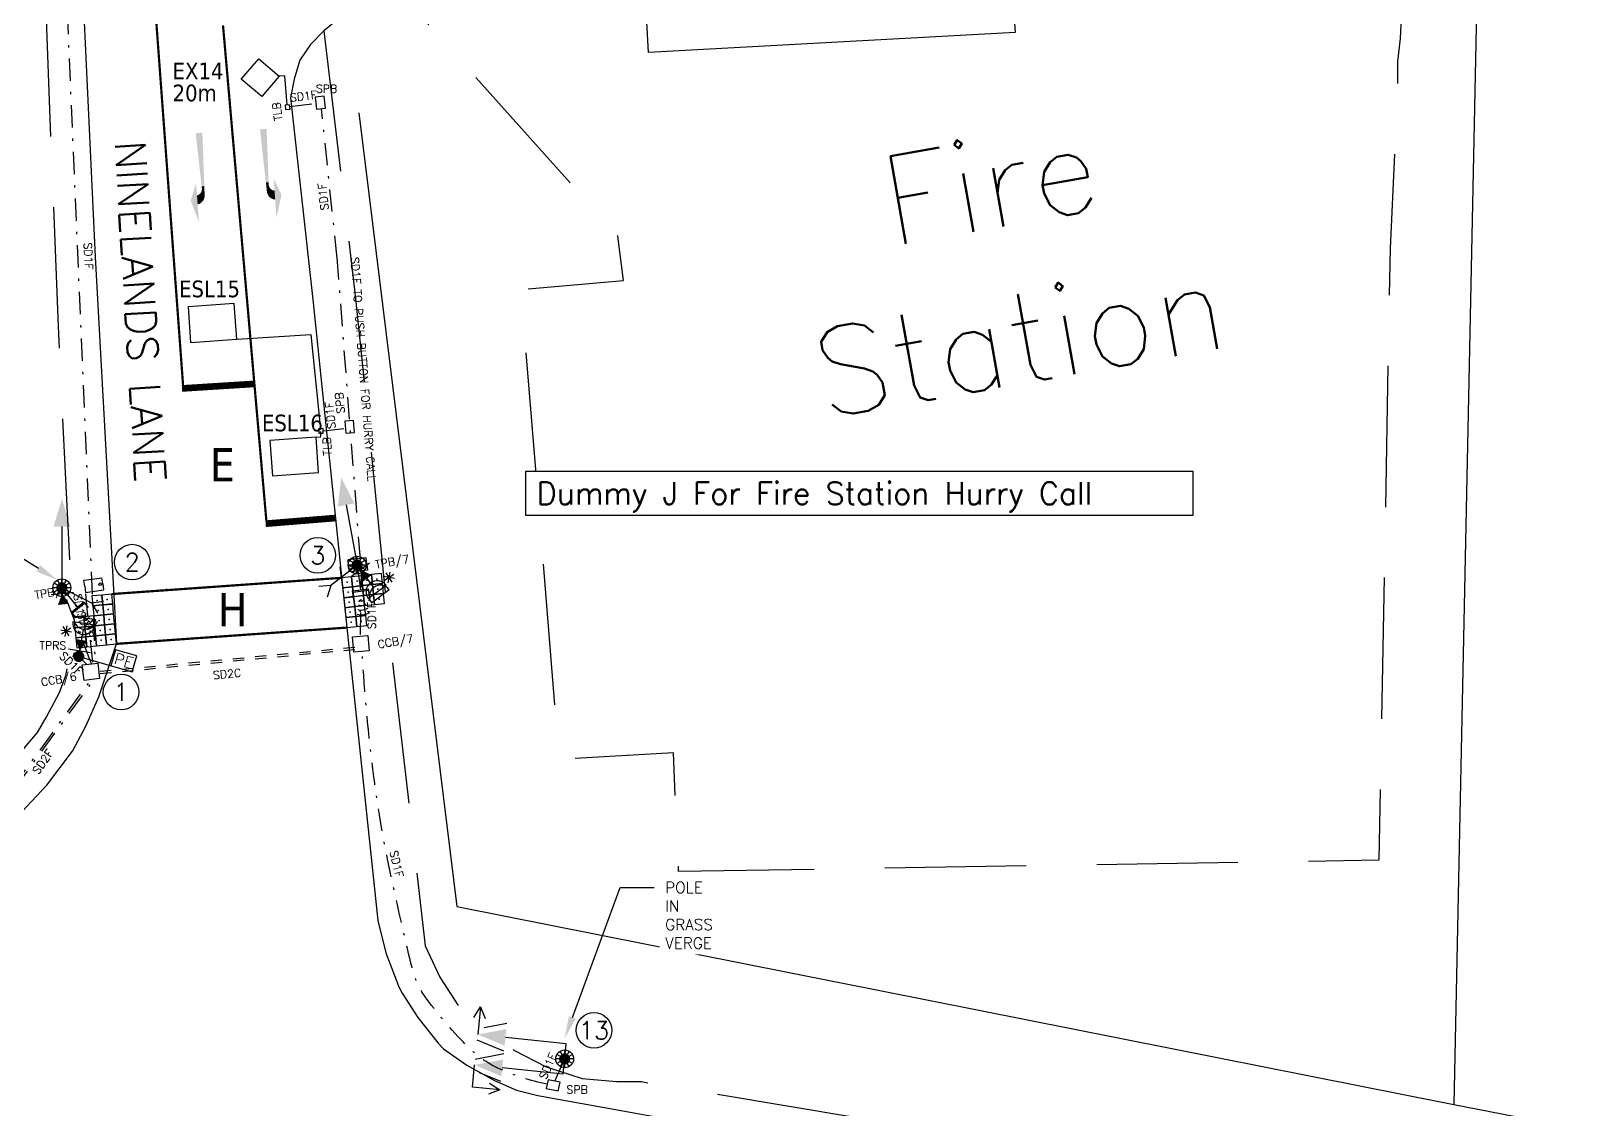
# Model space of a CAD drawing. Extents: x 441020 to 630336, y 432046 to 448236.
# Drawn here: x 629060.9 to 629130.1, y 447529.8 to 447578.3 of the extents above; entities that cross this region are included whole.
import ezdxf
from ezdxf import colors
from ezdxf.entities.mleader import LeaderData, LeaderLine
from ezdxf.enums import TextEntityAlignment as Align
from ezdxf.math import Vec2, Vec3

# ---------------------------------------------------------------- set-up
doc = ezdxf.new("R2010")
doc.units = 0
for name, pattern in [('1001', [2, 1, 0, 1]), ('1004', [6, 4, -2]), ('1055', [0.6, 0.1, -0.5]), ('BLIP', [1, 0.5, -0.5]), ('DASHDOT1', [2, 1, -0.5, 0, -0.5]), ('HIDDEN', [9.525, 6.35, -3.175])]:
    doc.linetypes.add(name, pattern=pattern)
doc.layers.get('0').update_dxf_attribs({"color": 222, "linetype": 'CONTINUOUS'})
for name, color, linetype in [('BASE', 7, 'CONTINUOUS'), ('BUILDOUT', 8, 'CONTINUOUS'), ('BUILDTXT', 8, 'CONTINUOUS'), ('DATA', 7, 'CONTINUOUS'), ('du-EXISTINGBOX', 181, 'CONTINUOUS'), ('du-EXISTINGDUCT-C1', 181, 'BLIP'), ('du-EXISTINGDUCT-F1', 181, 'DASHDOT1'), ('du-EXISTINGTEXT', 181, 'CONTINUOUS'), ('du-REMOVALSBOX', 8, 'CONTINUOUS'), ('du-REMOVALSTEXT', 8, 'CONTINUOUS'), ('du-UTMCBOX', 40, 'CONTINUOUS'), ('du-UTMCDUCT-F1', 40, 'DASHDOT1'), ('du-UTMCTEXT', 40, 'CONTINUOUS'), ('GENLINE', 8, 'CONTINUOUS'), ('GENPECK', 8, 'HIDDEN'), ('LINES', 7, 'CONTINUOUS'), ('NUMBERS', 7, 'CONTINUOUS'), ('PHASE', 1, 'CONTINUOUS'), ('ROAD', 7, 'CONTINUOUS'), ('ROADTXT', 7, 'CONTINUOUS'), ('TACTPAVE', 7, 'CONTINUOUS'), ('UTC MOVA LOOP LABELS', 1, 'CONTINUOUS'), ('UTC MOVA LOOPS', 3, 'CONTINUOUS'), ('UTC_HURRY CALL NOTE', 1, 'CONTINUOUS'), ('UTC_POLES', 7, 'CONTINUOUS'), ('UTC_SIGNAL NOTE', 1, 'CONTINUOUS'), ('UTC_SIGNALS', 7, 'CONTINUOUS'), ('ZY-00-M_500.00_northp', 7, 'CONTINUOUS')]:
    doc.layers.add(name, color=color, linetype=linetype)
doc.styles.add('KTS_TAHOMA', font='tahoma.ttf')
doc.styles.add('ROMANS', font='romans')
doc.styles.get("Standard").update_dxf_attribs({"font": 'simplex'})

# ---------------------------------------------------------------- blocks, each defined once
blk = doc.blocks.new('1038R4')
at = {"linetype": 'Continuous'}
for points in [[(0.57, 3.006), (0.26, 4.003), (0.278, 2.253)], [(0.081, 2.668), (-0.074, 2.746), (0.103, 2.698), (-0.072, 2.82)], [(0.103, 2.698), (-0.072, 2.82), (0.115, 2.711), (-0.065, 2.883)], [(0.115, 2.711), (-0.065, 2.883), (0.131, 2.727), (-0.043, 2.953)], [(0.131, 2.727), (-0.043, 2.953), (0.15, 2.742), (-0.014, 3.012)], [(0.15, 2.742), (-0.014, 3.012), (0.162, 2.751), (0.014, 3.052)], [(0.162, 2.751), (0.014, 3.052), (0.176, 2.76), (0.042, 3.084)], [(0.176, 2.76), (0.042, 3.084), (0.19, 2.768), (0.081, 3.118)], [(0.19, 2.768), (0.081, 3.118), (0.201, 2.774), (0.107, 3.137)], [(0.201, 2.774), (0.107, 3.137), (0.221, 2.783), (0.16, 3.167)], [(0.221, 2.783), (0.16, 3.167), (0.244, 2.791), (0.204, 3.184)], [(0.244, 2.791), (0.204, 3.184), (0.257, 2.794), (0.232, 3.192)], [(0.257, 2.794), (0.232, 3.192), (0.272, 2.798), (0.268, 3.199)], [(0.15, 0.001), (-0.15, -0.001), (0.036, 2.4), (-0.084, 2.399)], [(0.036, 2.4), (-0.084, 2.399), (0.033, 2.533), (-0.079, 2.563)], [(0.033, 2.533), (-0.079, 2.563), (0.043, 2.585), (-0.077, 2.63)], [(0.043, 2.585), (-0.077, 2.63), (0.059, 2.628), (-0.076, 2.692)], [(0.059, 2.628), (-0.076, 2.692), (0.081, 2.668), (-0.074, 2.746)]]:
    blk.add_solid(points, dxfattribs=at)
blk = doc.blocks.new('1038L4')
at = {"linetype": 'Continuous'}
for points in [[(-0.6, 3), (-0.3, 4), (-0.3, 2.25)], [(-0.285, 2.792), (-0.264, 3.189), (-0.3, 2.795), (-0.3, 3.196)], [(-0.272, 2.788), (-0.235, 3.182), (-0.285, 2.792), (-0.264, 3.189)], [(-0.249, 2.78), (-0.192, 3.165), (-0.272, 2.788), (-0.235, 3.182)], [(-0.228, 2.771), (-0.138, 3.136), (-0.249, 2.78), (-0.192, 3.165)], [(-0.217, 2.766), (-0.112, 3.117), (-0.228, 2.771), (-0.138, 3.136)], [(-0.203, 2.758), (-0.073, 3.084), (-0.217, 2.766), (-0.112, 3.117)], [(-0.189, 2.749), (-0.044, 3.052), (-0.203, 2.758), (-0.073, 3.084)], [(-0.177, 2.741), (-0.016, 3.012), (-0.189, 2.749), (-0.044, 3.052)], [(-0.158, 2.726), (0.014, 2.954), (-0.177, 2.741), (-0.016, 3.012)], [(-0.142, 2.71), (0.036, 2.883), (-0.158, 2.726), (0.014, 2.954)], [(-0.13, 2.697), (0.044, 2.82), (-0.142, 2.71), (0.036, 2.883)], [(-0.107, 2.667), (0.047, 2.746), (-0.13, 2.697), (0.044, 2.82)], [(-0.15, 0), (0.15, 0), (-0.06, 2.4), (0.06, 2.4)], [(-0.084, 2.627), (0.049, 2.693), (-0.107, 2.667), (0.047, 2.746)], [(-0.068, 2.585), (0.051, 2.631), (-0.084, 2.627), (0.049, 2.693)], [(-0.058, 2.533), (0.054, 2.564), (-0.068, 2.585), (0.051, 2.631)], [(-0.06, 2.4), (0.06, 2.4), (-0.058, 2.533), (0.054, 2.564)]]:
    blk.add_solid(points, dxfattribs=at)
blk = doc.blocks.new('TACTPBLK')
at = {"color": 0}
blk.add_lwpolyline([(0, 0), (1, 0), (1, 1), (0, 1)], close=True, dxfattribs=at)
at = {"color": 0, "linetype": 'Continuous'}
blk.add_point((0.5, 0.5), dxfattribs=at)
blk = doc.blocks.new('TPB')
for p, q in [((-0.7, 0), (-0.7, 0.275)), ((-0.7, 0.275), (0.12, 0.275)), ((-0.7, 0), (-0.7, -0.275)), ((0.12, 0), (0.12, 0.275)), ((0.12, 0), (0.12, -0.275)), ((-0.7, -0.275), (0.12, -0.275))]:
    blk.add_line(p, q)
blk.add_circle((0, 0), 0.055)
blk = doc.blocks.new('CCB')
at = {"flags": 128}
blk.add_lwpolyline([(0.35, 0.35), (0.35, -0.35), (-0.35, -0.35), (-0.35, 0.35)], close=True, dxfattribs=at)
blk = doc.blocks.new('POLENO')
at = {"layer": 'NUMBERS'}
blk.add_circle((0, 0), 1, dxfattribs=at)
blk.add_attdef('NUMBER', text='', height=1, dxfattribs=at).set_placement((0, 0), align=Align.MIDDLE)
blk = doc.blocks.new('SPB')
at = {"flags": 128}
blk.add_lwpolyline([(-0.275, 0.2), (-0.275, -0.2), (0.275, -0.2), (0.275, 0.2)], close=True, dxfattribs=at)
blk = doc.blocks.new('TLB')
for p, q in [((-0.1, 0.1), (-0.1, -0.1)), ((0.1, 0.1), (-0.1, 0.1)), ((0.1, -0.1), (0.1, 0.1)), ((-0.1, -0.1), (0.1, -0.1))]:
    blk.add_line(p, q)
blk = doc.blocks.new('detect_visual-sym')
at = {"color": 0, "linetype": 'Continuous'}
for p, q in [((0, 0), (1.87, 0)), ((2.42, 0.6), (1.87, 0.6)), ((1.87, -0.6), (1.87, 0.6)), ((1.97, -0.6), (1.97, 0.6)), ((2.42, -0.6), (1.87, -0.6))]:
    blk.add_line(p, q, dxfattribs=at)
for centre, radius, start, end in [((2.46, 0), 0.255, 313.0864, 46.9136), ((2.53, 0), 0.518, 326.6121, 33.3879), ((2.53, 0), 0.862, 333.5703, 26.4297), ((2.46, 0), 1.28, 337.7803, 22.2197)]:
    blk.add_arc(centre, radius, start, end, dxfattribs=at)
blk = doc.blocks.new('HD080A')
blk.add_line((0.5, 0.25), (-0.5, 0.25))
blk.add_solid([(0, 0.25), (0.25, 0.75), (-0.25, 0.75)])
at = {"layer": 'BASE', "flags": 3}
blk.add_attdef('SIG', (0, 0), '', height=0.2, rotation=270, dxfattribs=at)
at = {"layer": 'DATA', "flags": 9}
for tag, p in [('SUPPORT', (1, 1.25)), ('CABLE', (1, 0.5)), ('FEATURES', (1, 1)), ('HEIGHT', (1, 0.75)), ('TYPE', (1, 0)), ('PHASE', (1, 0.25)), ('SITE', (1, -0.5)), ('NUM', (1, -0.25)), ('IDENT', (1, -0.75))]:
    blk.add_attdef(tag, p, '', height=0.2, dxfattribs=at)
blk = doc.blocks.new('wbpole')
at = {"color": 0, "lineweight": -2}
for p, q in [((-0.217, 0.125), (-0.346, 0.2)), ((-0.125, 0.217), (-0.2, 0.346)), ((0, 0.4), (0, 0.25)), ((0.2, 0.346), (0.125, 0.217)), ((0.346, 0.2), (0.217, 0.125)), ((-0.25, 0), (-0.4, 0)), ((-0.217, -0.125), (-0.346, -0.2)), ((-0.125, -0.217), (-0.2, -0.346)), ((0, -0.25), (0, -0.4)), ((0.2, -0.346), (0.125, -0.217)), ((0.346, -0.2), (0.217, -0.125)), ((0.4, 0), (0.25, 0))]:
    blk.add_line(p, q, dxfattribs=at)
at = {"color": 0, "lineweight": -2, "const_width": 0.25}
blk.add_lwpolyline([(-0.125, 0, 1), (0.125, 0, 1)], format="xyb", close=True, dxfattribs=at)
at = {"color": 0, "lineweight": -2}
blk.add_circle((0, 0), 0.4, dxfattribs=at)
at = {"layer": 'DATA', "flags": 9}
for tag, p in [('TYPE', (0.5, 0.75)), ('HEIGHT', (0.5, 1)), ('NUM', (0.5, 0.5)), ('SITE', (0.5, 0.25)), ('IDENT', (0.5, 0))]:
    blk.add_attdef(tag, p, '', height=0.2, dxfattribs=at)
blk = doc.blocks.new('Signal-Symbol-081A')
at = {"color": 0, "linetype": 'Continuous'}
for p, q in [((1, 0), (0, 0)), ((1.5, -0.5), (1.5, 0.5))]:
    blk.add_line(p, q, dxfattribs=at)
blk.add_line((0.25, -0.5), (0.25, 0.5))
blk.add_arc((1.5, 0), 0.5, 90, 270, dxfattribs=at)
blk.add_solid([(0.25, 0), (0.75, -0.25), (0.75, 0.25)])
at = {"layer": 'DATA'}
for tag, p, rotation, flags in [('SIG', (0, 0), 180, 3), ('IDENT', (-0.75, -1), 270, 9), ('SITE', (-0.5, -1), 270, 9), ('NUM', (-0.25, -1), 270, 9), ('TYPE', (0, -1), 270, 9), ('PHASE', (0.25, -1), 270, 9), ('CABLE', (0.5, -1), 270, 9), ('HEIGHT', (0.75, -1), 270, 9), ('FEATURES', (1, -1), 270, 9), ('SUPPORT', (1.25, -1), 270, 9)]:
    blk.add_attdef(tag, p, '', height=0.2, rotation=rotation, dxfattribs=dict(at, flags=flags))
blk = doc.blocks.new('HD001P')
at = {"linetype": 'Continuous'}
blk.add_line((0, 2.75), (0, 0), dxfattribs=at)
blk.add_solid([(0.375, 2.75), (-0.375, 2.75), (0, 4)], dxfattribs=at)
at = {"layer": 'DATA', "flags": 9}
for tag, p in [('SUPPORT', (0.75, 1.5)), ('BRACKETS', (0.75, 1.25)), ('CABLE', (0.75, 0.75)), ('HEIGHT', (0.75, 1)), ('PHASE', (0.75, 0.5)), ('TYPE', (0.75, 0.25)), ('NUM', (0.75, 0)), ('SITE', (0.75, -0.25)), ('IDENT', (0.75, -0.5))]:
    blk.add_attdef(tag, p, '', height=0.2, dxfattribs=at)
blk = doc.blocks.new('tactknob')
at = {"linetype": 'Continuous'}
for p, q in [((-0.25, 1), (-0.75, 1)), ((-0.323, 0.823), (-0.677, 1.177)), ((-0.677, 0.823), (-0.323, 1.177)), ((-0.5, 0.75), (-0.5, 1.25))]:
    blk.add_line(p, q, dxfattribs=at)
blk = doc.blocks.new('PEC-sym')
for p, q in [((1.5, 0.75), (1.5, 0)), ((2.5, 0.75), (1.5, 0.75)), ((2.5, 0), (2.5, 0.75)), ((0, 0), (2.5, 0))]:
    blk.add_line(p, q)
blk.add_text('PE', height=0.5).set_placement((2.003, 0.38), align=Align.MIDDLE)
blk = doc.blocks.new('HD003S')
at = {"linetype": 'Continuous'}
for p, q in [((-0.625, 2.75), (-0.25, 4)), ((1, 4), (0, 4)), ((0.625, 2.75), (0.325, 3.75)), ((1, 2.75), (1, 4))]:
    blk.add_line(p, q, dxfattribs=at)
for p, q in [((0.75, 3.25), (1, 2.75)), ((1, 2.75), (1.25, 3.25)), ((0, 0), (0, 2.75))]:
    blk.add_line(p, q)
blk.add_solid([(0.375, 2.75), (-0.375, 2.75), (0, 4)], dxfattribs=at)
blk = doc.blocks.new('HD002S')
for p, q in [((0.75, 4.25), (1.25, 4)), ((1.25, 4), (0.75, 3.75)), ((0, 0), (0, 2.75))]:
    blk.add_line(p, q)
at = {"linetype": 'Continuous'}
for p, q in [((-0.625, 2.75), (-0.25, 4)), ((1.25, 4), (0, 4)), ((0.625, 2.75), (0.325, 3.75))]:
    blk.add_line(p, q, dxfattribs=at)
blk.add_solid([(0.375, 2.75), (-0.375, 2.75), (0, 4)], dxfattribs=at)
at = {"layer": 'DATA', "flags": 9}
for tag, p in [('SUPPORT', (1, 1.5)), ('BRACKETS', (1, 1.25)), ('CABLE', (1, 0.75)), ('HEIGHT', (1, 1)), ('PHASE', (1, 0.5)), ('TYPE', (1, 0.25)), ('NUM', (1, 0)), ('SITE', (1, -0.25)), ('IDENT', (1, -0.5))]:
    blk.add_attdef(tag, p, '', height=0.2, dxfattribs=at)
blk = doc.blocks.new('STUBPOLE')
at = {"const_width": 0.25}
blk.add_lwpolyline([(-0.125, 0, 1), (0.125, 0, 1)], format="xyb", close=True, dxfattribs=at)
at = {"layer": 'DATA', "flags": 9}
for tag, p in [('TYPE', (0.5, 0.75)), ('HEIGHT', (0.5, 1)), ('NUM', (0.5, 0.5)), ('SITE', (0.5, 0.25)), ('IDENT', (0.5, 0))]:
    blk.add_attdef(tag, p, '', height=0.2, dxfattribs=at)
blk = doc.blocks.new('TPRS')
for p, q in [((0.1, 0.08), (-0.24, 0.08)), ((-0.24, -0.08), (-0.24, 0.08)), ((0.1, -0.08), (0.1, 0.08)), ((-0.07, -0.08), (-0.24, -0.08)), ((0.1, -0.08), (-0.07, -0.08))]:
    blk.add_line(p, q)
blk.add_circle((0, 0), 0.05)

msp = doc.modelspace()

# ---------------------------------------------------------------- linework, layer by layer
at = {"layer": 'BASE'}
for p, q in [((629074.601, 447556.356), (629073.217, 447556.218)), ((629074.862, 447553.675), (629074.802, 447554.171)), ((629074.909, 447553.372), (629074.862, 447553.675))]:
    msp.add_line(p, q, dxfattribs=at)
at = {"layer": 'BUILDOUT', "flags": 128}
msp.add_lwpolyline([(629083.283, 447608.74), (629103.806, 447609.844), (629104.178, 447602.598), (629104.392, 447597.964), (629100.464, 447597.774), (629100.991, 447586.798), (629104.82, 447586.969), (629104.979, 447584.357), (629108.906, 447584.546), (629109.148, 447580.324), (629105.024, 447580.099), (629105.159, 447578.194), (629088.662, 447577.296), (629088.438, 447581.421), (629087.615, 447581.478), (629086.811, 447596.874), (629083.886, 447596.761), (629083.283, 447608.74)], dxfattribs=at)
at = {"layer": 'du-EXISTINGDUCT-C1', "flags": 128}
for points in [[(629064.003, 447549.471), (629075.643, 447550.574)], [(629064.012, 447549.372), (629075.653, 447550.474)]]:
    msp.add_lwpolyline(points, dxfattribs=at)
at = {"layer": 'du-EXISTINGDUCT-F1', "flags": 128}
for points in [[(629075.707, 447554.52), (629074.663, 447568.076)], [(629075.72, 447551.12), (629075.761, 447554.038)], [(629063.675, 447549.878), (629063.348, 447553.021)], [(629058.828, 447542.539), (629063.556, 447549.033)], [(629058.909, 447542.48), (629063.637, 447548.974)]]:
    msp.add_lwpolyline(points, dxfattribs=at)
at = {"layer": 'du-UTMCDUCT-F1', "flags": 128}
for points in [[(629062.517, 447579.118), (629063.779, 447549.827)], [(629072.53, 447574.865), (629073.708, 447574.999)], [(629074.665, 447568.048), (629073.959, 447574.763)], [(629074.036, 447560.284), (629074.971, 447560.383)], [(629063.408, 447549.783), (629063.043, 447550.139)], [(629084.459, 447531.046), (629084.896, 447532.049)]]:
    msp.add_lwpolyline(points, dxfattribs=at)
msp.add_lwpolyline([(629084.111, 447530.912, -0.060263), (629081.894, 447531.635, -0.087774), (629080.577, 447532.557, -0.036141), (629078.694, 447534.736, -0.083623), (629078.123, 447535.85, -0.01901), (629077.929, 447536.556, -0.003743), (629077.106, 447540.181, -0.021708), (629076.314, 447544.735, -0.017758), (629075.788, 447550.361)], format="xyb", dxfattribs=at)
at = {"layer": 'GENLINE', "flags": 128}
for points in [[(629071.479, 447612.586), (629073.658, 447612.729), (629084.616, 447613.415), (629103.871, 447614.629), (629107.288, 447614.83), (629126.676, 447616.037), (629124.887, 447530)], [(629075.637, 447574.578), (629080.041, 447538.898), (629124.887, 447530), (629161.493, 447522.889)]]:
    msp.add_lwpolyline(points, dxfattribs=at)
at = {"layer": 'GENPECK', "flags": 128}
for points in [[(629106.281, 447602.768), (629105.553, 447612.592), (629107.458, 447612.727), (629117.926, 447613.265), (629121.062, 447610.47), (629120.779, 447598.334), (629124.164, 447597.005), (629124.158, 447591.316), (629124.258, 447589.608), (629124.058, 447586.728), (629123.874, 447585.477), (629123.609, 447584.11), (629123.281, 447582.528), (629123.015, 447581.16), (629122.652, 447579.776), (629122.514, 447578.837), (629122.474, 447577.916), (629122.354, 447576.879), (629122.349, 447575.761), (629122.015, 447568.49), (629121.768, 447554.431), (629121.516, 447540.98), (629090.02, 447540.467), (629089.783, 447545.807), (629084.657, 447545.507), (629082.938, 447566.632), (629087.537, 447567.042), (629087.286, 447569.028), (629078.668, 447578.671), (629077.793, 447579.023), (629076.935, 447579.277), (629076.837, 447579.26), (629076.13, 447579.236), (629075.441, 447579.113), (629074.688, 447578.777), (629074.069, 447578.26)], [(629058.566, 447607.805), (629060.265, 447605.67), (629060.855, 447590.337), (629061.543, 447579.592), (629062.109, 447564.965), (629062.777, 447551.474)], [(629074.069, 447578.26), (629075.495, 447566.224), (629077.092, 447550.359), (629078.629, 447537.124), (629079.285, 447535.717), (629080.121, 447534.444), (629080.237, 447534.363), (629081.333, 447533.338), (629082.608, 447532.448), (629084.063, 447531.69), (629085.679, 447531.165), (629087.226, 447531.033), (629088.344, 447531.028), (629100.169, 447529.065), (629118.762, 447526.17), (629136.218, 447523.379), (629148.026, 447521.514)], [(629050.762, 447540.201), (629051.666, 447540.26), (629052.633, 447540.533), (629053.519, 447540.69), (629055.123, 447541.381), (629056.235, 447541.985), (629057.213, 447542.768), (629058.452, 447543.8), (629060.014, 447545.296), (629060.68, 447546.125), (629061.183, 447546.723), (629061.57, 447547.401), (629062.183, 447548.525), (629062.455, 447549.284), (629062.628, 447550.026), (629062.777, 447551.474)]]:
    msp.add_lwpolyline(points, dxfattribs=at)
at = {"layer": 'LINES', "linetype": '1004', "const_width": 0.1, "flags": 128}
for points in [[(629067.748, 447562.137), (629066.104, 447584.441)], [(629071.483, 447556.205), (629069.529, 447578.514)]]:
    msp.add_lwpolyline(points, dxfattribs=at)
at = {"layer": 'LINES', "linetype": '1001', "const_width": 0.3, "flags": 128}
for points in [[(629070.988, 447562.395), (629067.685, 447562.187)], [(629074.607, 447556.364), (629071.448, 447556.107)]]:
    msp.add_lwpolyline(points, dxfattribs=at)
at = {"layer": 'LINES', "linetype": '1055', "const_width": 0.1, "flags": 128}
for points in [[(629074.862, 447553.675), (629064.525, 447552.945)], [(629075.1, 447551.437), (629064.741, 447550.706)]]:
    msp.add_lwpolyline(points, dxfattribs=at)
at = {"layer": 'ROAD', "flags": 128}
for points in [[(629037.499, 447611.48), (629037.487, 447612.696), (629037.469, 447612.795), (629037.839, 447613.571), (629038.423, 447614.284), (629039.24, 447614.836), (629039.992, 447615.172), (629041.272, 447615.4), (629052.615, 447615.585), (629053.884, 447615.302), (629055.071, 447614.904), (629056.41, 447614.228), (629057.489, 447613.302), (629058.701, 447612.197), (629059.715, 447611.056), (629060.435, 447609.864), (629061.056, 447608.654), (629061.614, 447607.229), (629061.992, 447605.671), (629063.021, 447584.424), (629063.785, 447568.107), (629064.741, 447550.706)], [(629074.069, 447578.26), (629073.467, 447577.646), (629072.981, 447576.95), (629072.727, 447576.092), (629072.572, 447575.252), (629073.571, 447566.188), (629074.999, 447552.425), (629076.496, 447538.269), (629076.857, 447536.81), (629077.432, 447535.287), (629077.583, 447535.009), (629078.285, 447533.915), (629079.201, 447532.757), (629079.451, 447532.497), (629080.494, 447531.768), (629081.735, 447531.074), (629082.726, 447530.64), (629083.682, 447530.404), (629093.334, 447528.664), (629108.45, 447526.473), (629129.482, 447522.995), (629147.628, 447520.326), (629166.99, 447517.669), (629171.781, 447516.996)], [(629050.307, 447538.19), (629051.309, 447538.267), (629053.278, 447538.616), (629054.523, 447539.04), (629055.751, 447539.563), (629057.939, 447540.967), (629059.438, 447542.249), (629060.237, 447542.898), (629061.602, 447544.359), (629062.754, 447545.884), (629063.367, 447547.009), (629063.944, 447548.33), (629064.741, 447550.706)]]:
    msp.add_lwpolyline(points, dxfattribs=at)
at = {"layer": 'UTC MOVA LOOPS'}
for p, q in [((629070.036, 447566), (629067.961, 447565.852)), ((629070.149, 447564.404), (629070.036, 447566)), ((629067.961, 447565.852), (629068.074, 447564.256)), ((629070.149, 447564.404), (629073.486, 447564.61)), ((629073.486, 447564.61), (629073.92, 447560.341)), ((629068.074, 447564.256), (629070.149, 447564.404)), ((629073.715, 447559.998), (629071.64, 447559.851)), ((629071.64, 447559.851), (629071.754, 447558.255)), ((629073.715, 447559.998), (629073.933, 447560.014)), ((629073.828, 447558.402), (629073.715, 447559.998)), ((629073.933, 447560.014), (629073.933, 447560.253)), ((629071.754, 447558.255), (629073.828, 447558.402))]:
    msp.add_line(p, q, dxfattribs=at)
at = {"layer": 'UTC MOVA LOOPS', "flags": 128}
msp.add_lwpolyline([(629070.344, 447576.083), (629071.134, 447577), (629072.062, 447576.223), (629071.272, 447575.305)], close=True, dxfattribs=at)
msp.add_lwpolyline([(629072.422, 447574.93), (629072.315, 447576.243), (629072.062, 447576.223)], dxfattribs=at)
at = {"layer": 'UTC_SIGNALS'}
for p, q in [((629075.564, 447554.247), (629074.38, 447553.326)), ((629076.311, 447553.244), (629075.713, 447554.046)), ((629062.28, 447553.228), (629063.621, 447552.556)), ((629074.38, 447553.326), (629073.841, 447553.286)), ((629074.38, 447553.326), (629074.209, 447552.812)), ((629076.208, 447552.545), (629077.01, 447553.142)), ((629063.621, 447552.556), (629064.157, 447552.622)), ((629063.621, 447552.556), (629063.889, 447552.086)), ((629063.809, 447551.79), (629062.821, 447551.945)), ((629063.237, 447551.373), (629063.082, 447550.386))]:
    msp.add_line(p, q, dxfattribs=at)
at = {"layer": 'UTC_SIGNALS', "flags": 128}
msp.add_lwpolyline([(629084.825, 447531.365), (629084.966, 447532.733)], dxfattribs=at)
at = {"layer": 'UTC_SIGNALS'}
for centre, start, end in [((629076.609, 447552.843), 36.6763, 216.6763), ((629063.315, 447551.867), 171.05772, 351.05772)]:
    msp.add_arc(centre, 0.5, start, end, dxfattribs=at)
at = {"layer": 'ZY-00-M_500.00_northp', "flags": 128}
msp.add_lwpolyline([(629066.997, 447553.102, 0.000495), (629066.992, 447553.131)], format="xyb", dxfattribs=at)
msp.add_lwpolyline([(629066.997, 447553.102), (629066.996, 447553.176)], dxfattribs=at)

# ---------------------------------------------------------------- block references
at = {"layer": 'du-EXISTINGBOX', "color": 7, "zscale": 1.000001, "rotation": 184.8676820280134}
msp.add_blockref('CCB', (629075.729, 447550.707), dxfattribs=at)
at = {"layer": 'du-EXISTINGBOX', "color": 6, "zscale": 1.000001, "rotation": 6.724110299992746}
msp.add_blockref('CCB', (629063.59, 447549.452), dxfattribs=at)
at = {"layer": 'du-REMOVALSBOX', "color": 7, "zscale": 1.000001, "rotation": 185.9034385463711}
msp.add_blockref('TPB', (629075.299, 447554.222), dxfattribs=at)
at = {"layer": 'du-REMOVALSBOX', "color": 8, "zscale": 1.000001, "rotation": 7.643030389693354}
msp.add_blockref('TPB', (629064.005, 447553.387), dxfattribs=at)
at = {"layer": 'du-UTMCBOX', "color": 0}
for name, p, rotation in [('TLB', (629072.433, 447574.83), 6.628982512717795), ('SPB', (629075.226, 447560.461), 274.400914784611)]:
    msp.add_blockref(name, p, dxfattribs=dict(at, rotation=rotation))
at = {"layer": 'du-UTMCBOX', "color": 0, "zscale": 1.000001}
for name, p, rotation in [('SPB', (629073.905, 447575.033), 276.6508916780126), ('TLB', (629073.936, 447560.278), 2.934531432773059), ('TPRS', (629063.043, 447550.139), 341.4559772141926), ('SPB', (629084.38, 447530.858), 348.2383989504104)]:
    msp.add_blockref(name, p, dxfattribs=dict(at, rotation=rotation))
at = {"layer": 'LINES', "linetype": '1004'}
for name, p, rotation in [('1038R4', (629068.451, 447573.672), 183.691507620375), ('1038L4', (629071.342, 447573.844), 184.2192654044379)]:
    msp.add_blockref(name, p, dxfattribs=dict(at, rotation=rotation))
at = {"layer": 'NUMBERS', "xscale": 0.8, "yscale": 0.8, "zscale": 0.8}
for p, values in [((629065.447, 447554.381), {'NUMBER': '2'}), ((629073.794, 447554.688), {'NUMBER': '3'}), ((629064.946, 447548.541), {'NUMBER': '1'}), ((629086.214, 447533.331), {'NUMBER': '13'})]:
    msp.add_blockref('POLENO', p, dxfattribs=at).add_auto_attribs(values)
at = {"layer": 'TACTPAVE', "color": 1, "xscale": 0.45, "yscale": 0.45, "zscale": 0.45}
for p, rotation in [((629074.862, 447553.675), 276.0682905096563), ((629075.31, 447553.722), 276.0682905096563), ((629076.252, 447553.37), 96.06829051437713), ((629076.7, 447553.417), 96.06829051437713), ((629064.12, 447552.454), 95.52917915596454), ((629064.568, 447552.497), 95.52917915596454), ((629074.91, 447553.227), 276.0682905096563), ((629074.957, 447552.78), 276.0682905096563), ((629075.357, 447553.275), 276.0682905096563), ((629075.405, 447552.827), 276.0682905096563), ((629076.3, 447552.922), 96.06829051437713), ((629076.347, 447552.475), 96.06829051437713), ((629076.747, 447552.97), 96.06829051437713), ((629076.795, 447552.522), 96.06829051437713), ((629064.164, 447552.006), 95.52917915596454), ((629064.611, 447552.05), 95.52917915596454), ((629075.005, 447552.332), 276.0682905096563), ((629075.452, 447552.38), 276.0682905096563), ((629063.311, 447551.472), 95.52917915596454), ((629063.354, 447551.024), 95.52917915596454), ((629063.759, 447551.515), 95.52917915596454), ((629063.802, 447551.067), 95.52917915596454), ((629064.207, 447551.558), 95.52917915596454), ((629064.25, 447551.11), 95.52917915596454), ((629064.655, 447551.602), 95.52917915596454), ((629064.698, 447551.154), 95.52917915596454), ((629075.052, 447551.885), 276.0682905096563), ((629075.5, 447551.932), 276.0682905096563), ((629063.398, 447550.576), 95.52917915596454), ((629063.846, 447550.619), 95.52917915596454), ((629064.294, 447550.663), 95.52917915596454), ((629064.741, 447550.706), 95.52917915596454)]:
    msp.add_blockref('TACTPBLK', p, dxfattribs=dict(at, rotation=rotation))
at = {"layer": 'UTC_POLES', "rotation": 329.9999999999999}
for p in [(629075.564, 447554.247), (629062.28, 447553.228), (629084.896, 447532.049)]:
    msp.add_blockref('wbpole', p, dxfattribs=at)
at = {"layer": 'UTC_POLES'}
msp.add_blockref('STUBPOLE', (629063.043, 447550.139), dxfattribs=at)
at = {"layer": 'UTC_SIGNALS'}
for name, p, rotation in [('HD001P', (629075.564, 447554.247), 10.39476061336654), ('HD001P', (629062.28, 447553.228), 359.9156803170131), ('Signal-Symbol-081A', (629075.564, 447554.247), 306.6939968940771), ('tactknob', (629077.974, 447553.133), 33.68516201310698), ('HD080A', (629062.28, 447553.228), 185.5207727555365), ('tactknob', (629063.445, 447550.722), 33.68516201310698), ('Signal-Symbol-081A', (629063.043, 447550.139), 81.07542401336835), ('PEC-sym', (629063.043, 447550.139), 343.872351902701), ('HD002S', (629084.966, 447532.733), 84.0889444925053)]:
    msp.add_blockref(name, p, dxfattribs=dict(at, rotation=rotation))
at = {"layer": 'UTC_SIGNALS', "xscale": 0.599999999999999, "yscale": 0.599999999999999, "zscale": 0.599999999999999}
for p, rotation in [((629075.564, 447554.247), 277.5173886280951), ((629062.28, 447553.228), 309.3446761082616)]:
    msp.add_blockref('detect_visual-sym', p, dxfattribs=dict(at, rotation=rotation))
at = {"layer": 'UTC_SIGNALS', "xscale": -1, "rotation": 84.08894449156763}
msp.add_blockref('HD003S', (629084.825, 447531.365), dxfattribs=at)

# ---------------------------------------------------------------- texts
at = {"layer": 'BUILDTXT'}
for s, p in [('Fire', (629104.38, 447569.422)), ('Station', (629105.72, 447562.449))]:
    msp.add_text(s, height=4, rotation=10.06644, dxfattribs=at).set_placement(p, align=Align.CENTER)
at = {"layer": 'du-EXISTINGTEXT'}
for s, rotation, p in [('SD1F TO PUSH BUTTON FOR HURRY CALL', 274.40091, (629075.272, 447568.079)), ('SD1F', 278.19316, (629062.808, 447552.925)), ('SD1F', 90.22058, (629076.398, 447551.366)), ('CCB/7', 10.06644, (629076.518, 447550.499)), ('CCB/6', 10.06644, (629061.374, 447548.796)), ('SD2C', 5.4097, (629069.1, 447549.115)), ('SD2F', 55.05172, (629061.225, 447544.804))]:
    msp.add_text(s, height=0.36, rotation=rotation, dxfattribs=at).set_placement(p)
at = {"layer": 'du-REMOVALSTEXT'}
for s, p in [('TPB/7', (629076.409, 447554.088)), ('TPB/8', (629061.092, 447552.711))]:
    msp.add_text(s, height=0.36, rotation=10.06644, dxfattribs=at).set_placement(p)
at = {"layer": 'du-UTMCTEXT'}
for p in [(629073.71, 447575.481), (629084.976, 447530.49)]:
    msp.add_text('SPB', height=0.36, dxfattribs=at).set_placement(p)
for s, rotation, p in [('TLB', 96.50234, (629072.199, 447574.239)), ('SD1F', 6.70468, (629072.563, 447575.074)), ('SD1F', 96.13828, (629074.285, 447570.22)), ('SD1F', 272.46766, (629063.269, 447568.739)), ('SPB', 95.08163, (629075.011, 447561.073)), ('SD1F', 95.87964, (629074.6, 447560.388)), ('TLB', 92.49085, (629074.409, 447559.173)), ('SD1F', 291.33884, (629062.951, 447552.066)), ('SD1F', 315.78663, (629062.139, 447550.123)), ('SD1F', 283.2441, (629077.022, 447541.365)), ('SD1F', 66.45603, (629084.064, 447531.095))]:
    msp.add_text(s, height=0.36, rotation=rotation, dxfattribs=at).set_placement(p)
at = {"layer": 'PHASE', "style": 'KTS_TAHOMA'}
for s, p in [('E', (629068.943, 447558.005)), ('H', (629069.297, 447551.492))]:
    msp.add_text(s, height=1.5, dxfattribs=at).set_placement(p)
at = {"layer": 'ROADTXT'}
msp.add_text('NINELANDS LANE', height=1.375, rotation=273.46209, dxfattribs=at).set_placement((629065.814, 447565.655), align=Align.MIDDLE_CENTER)
at = {"layer": 'UTC MOVA LOOP LABELS', "char_height": 0.75, "attachment_point": 1, "style": 'KTS_TAHOMA'}
for s, width, insert in [('EX14', 2.28571, (629067.261, 447576.831)), ('\\pxt1;20m', 1.24177, (629067.261, 447575.844)), ('ESL15', 2.74659, (629067.553, 447567.037)), ('ESL16', 2.76673, (629071.281, 447561.01))]:
    msp.add_mtext_dynamic_manual_height_columns(s, width=width, gutter_width=1.8, heights=[0], dxfattribs=dict(at, insert=insert))

# ---------------------------------------------------------------- next in the draw order: texts
at = {"layer": 'UTC_HURRY CALL NOTE', "insert": (629083.642, 447557.974), "char_height": 1, "width": 29.01, "attachment_point": 1, "style": 'ROMANS', "bg_fill": 19, "box_fill_scale": 1.5, "bg_fill_color": 256, "bg_fill_transparency": 0}
msp.add_mtext('Dummy J For Fire Station Hurry Call', dxfattribs=at)

# ---------------------------------------------------------------- next in the draw order: leaders
at = {"layer": 'UTC_SIGNAL NOTE', "color": 1}
ml = msp.add_multileader_mtext('Standard', dxfattribs=at)
ml.set_content("POLE TO BE SITUATED IN 'BUILD-OUT' AT BACK OF KERB", color=1)
ml.set_leader_properties()
ml.build(insert=Vec2(0, 0))
ml.multileader.update_dxf_attribs({"has_text_frame": 1, "dogleg_length": 0.36, "arrow_head_size": 1, "scale": 0.25})
ctx = ml.context
ctx.base_point, ctx.scale, ctx.char_height, ctx.arrow_head_size, ctx.landing_gap_size, ctx.plane_origin = Vec3(629045.84, 447556.773), 0.25, 0.5, 1, 0.5, Vec3(629066.279, 447584.959)
ctx.text_align_type = 2
notes = []
notes.append((ctx, [(0, (1, 1, 0), (629056.871, 447556.773), (-1, 0), 1.531, [(0, [(629062.08, 447553.574)], 0, [])])]))
ctx.mtext.insert, ctx.mtext.width, ctx.mtext.alignment, ctx.mtext.flow_direction = Vec3(629054.84, 447557.023), 8.505, 3, 5
ctx.mtext.has_bg_fill, ctx.mtext.bg_color, ctx.mtext.bg_scale_factor, ctx.mtext.bg_transparency, ctx.mtext.use_window_bg_color = 1, -1027028792, 1.5, 0, 1
ml = msp.add_multileader_mtext('Standard', dxfattribs=at)
ml.set_content('POLE IN GRASS VERGE', color=1)
ml.set_leader_properties()
ml.build(insert=Vec2(0, 0))
ml.multileader.update_dxf_attribs({"has_text_frame": 1, "dogleg_length": 0.36, "arrow_head_size": 1, "scale": 0.25})
ctx = ml.context
ctx.base_point, ctx.scale, ctx.char_height, ctx.arrow_head_size, ctx.landing_gap_size, ctx.plane_origin = Vec3(629088.917, 447539.752), 0.25, 0.5, 1, 0.5, Vec3(629102.698, 447569.243)
notes.append((ctx, [(1, (1, 1, 0), (629087.386, 447539.752), (1, 0), 1.531, [(0, [(629084.899, 447532.977)], 0, [])])]))
ctx.mtext.insert, ctx.mtext.width, ctx.mtext.flow_direction = Vec3(629089.417, 447540.002), 5.83833, 5
ctx.mtext.has_bg_fill, ctx.mtext.bg_color, ctx.mtext.bg_scale_factor, ctx.mtext.bg_transparency, ctx.mtext.use_window_bg_color = 1, -1027028792, 1.5, 0, 1
for ctx, leaders in notes:
    for number, flags, end, landing, length, lines in leaders:
        leader = LeaderData()
        leader.index, (leader.has_last_leader_line, leader.has_dogleg_vector, leader.attachment_direction) = number, flags
        leader.last_leader_point, leader.dogleg_vector, leader.dogleg_length = Vec3(end), Vec3(landing), length
        for number, points, colour, breaks in lines:
            line = LeaderLine()
            line.index, line.vertices, line.color, line.breaks = number, Vec3.list(points), colors.encode_raw_color(colour), breaks
            leader.lines.append(line)
        ctx.leaders.append(leader)

# ---------------------------------------------------------------- next in the draw order: linework, layer by layer
at = {"layer": 'du-UTMCDUCT-F1', "flags": 128}
msp.add_lwpolyline([(629063.616, 447549.808), (629062.28, 447553.228)], dxfattribs=at)

# ---------------------------------------------------------------- next in the draw order: texts
at = {"layer": 'du-UTMCTEXT'}
msp.add_text('TPRS', height=0.36, dxfattribs=at).set_placement((629061.277, 447550.456))

doc.saveas('drawing.dxf')
